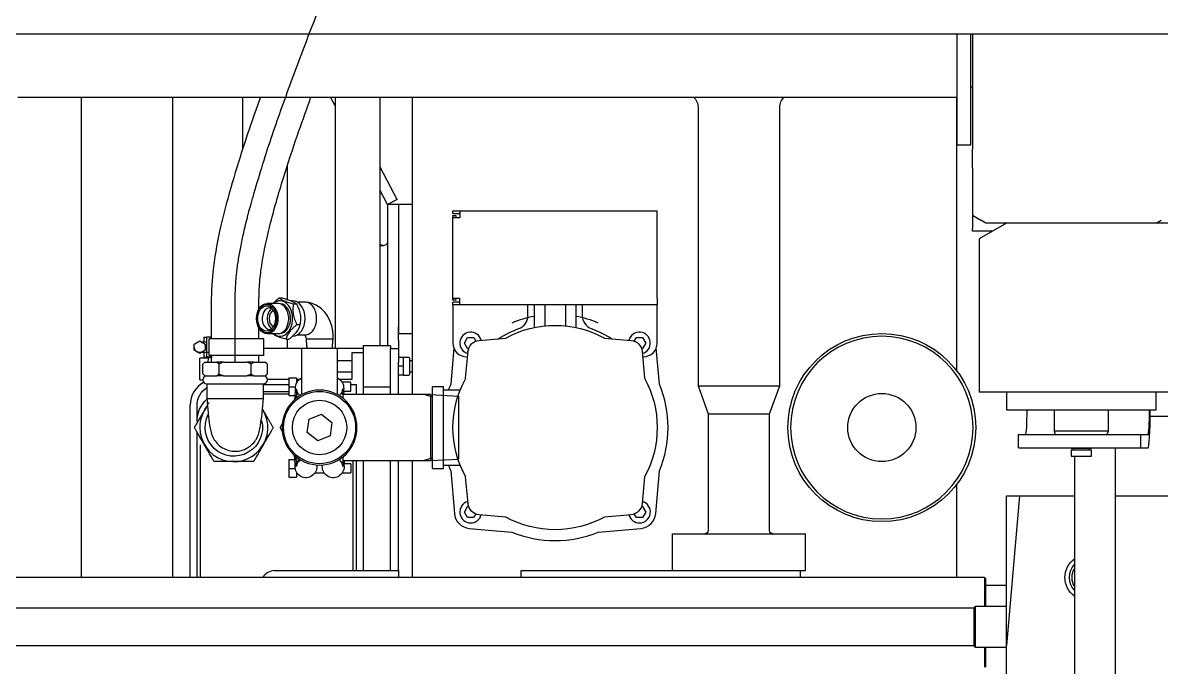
# Model space of a CAD drawing. Header units: millimetres. Extents: x 0 to 1189, y 0 to 841.
# Drawn here: x 131.2 to 187, y 216.4 to 248 of the extents above; entities that cross this region are included whole.
import ezdxf

# ---------------------------------------------------------------- set-up
doc = ezdxf.new("R2010")
doc.units = ezdxf.units.MM
doc.layers.add('2', color=7, linetype='CONTINUOUS', true_color=0xffffff)
doc.layers.add('5', color=7, linetype='CONTINUOUS', true_color=0xffffff)

msp = doc.modelspace()

# ---------------------------------------------------------------- linework, layer by layer
at = {"layer": '2', "color": 252, "linetype": 'Continuous'}
for p, q in [((177.001, 242.005), (177.001, 247.439)), ((177.668, 242.005), (177.668, 247.439)), ((177.744, 247.439), (177.744, 241.788)), ((177.67, 244.842), (177.745, 244.842)), ((131.001, 244.339), (177.001, 244.339)), ((134.11, 244.338), (134.11, 220.838)), ((138.576, 244.338), (138.576, 220.838)), ((142.01, 244.338), (142.01, 241.793)), ((146.543, 243.911), (146.316, 244.339)), ((146.543, 244.339), (146.543, 232.038)), ((148.743, 232.172), (148.743, 244.339)), ((150.31, 244.339), (150.31, 229.781)), ((176.977, 230.95), (176.977, 244.338)), ((177.001, 242.005), (177.668, 242.005)), ((177.744, 240.864), (177.744, 241.788)), ((144.21, 234.431), (144.21, 240.997)), ((149.581, 239.333), (148.743, 240.909)), ((177.744, 240.864), (177.744, 238.557)), ((149.11, 239.083), (148.743, 239.772)), ((149.581, 239.333), (149.11, 239.083)), ((149.11, 239.082), (149.11, 232.172)), ((149.643, 239.082), (149.11, 239.082)), ((149.643, 239.105), (150.31, 239.105)), ((149.643, 239.082), (149.643, 239.105)), ((149.643, 239.082), (149.643, 232.772)), ((149.643, 238.772), (149.643, 233.105)), ((152.31, 238.639), (152.31, 238.772)), ((152.31, 238.772), (152.343, 238.772)), ((152.343, 238.639), (152.31, 238.639)), ((152.343, 238.772), (152.61, 238.772)), ((152.343, 238.639), (152.61, 238.639)), ((152.61, 238.772), (162.31, 238.772)), ((152.643, 238.77), (152.643, 238.439)), ((162.31, 238.439), (162.31, 238.772)), ((152.31, 238.539), (152.443, 238.539)), ((152.31, 238.505), (152.31, 238.539)), ((152.31, 238.505), (152.31, 238.472)), ((152.31, 238.45), (152.31, 238.472)), ((152.31, 234.494), (152.31, 238.45)), ((152.643, 238.439), (152.311, 238.439)), ((152.443, 238.539), (152.443, 238.505)), ((152.443, 238.505), (152.443, 238.472)), ((152.443, 238.472), (152.443, 238.45)), ((162.31, 234.505), (162.31, 238.439)), ((177.744, 238.557), (177.744, 237.915)), ((177.744, 238.557), (178.164, 238.315)), ((179.411, 238.172), (178.078, 237.402)), ((178.411, 238.172), (178.164, 238.315)), ((186.744, 238.172), (178.411, 238.172)), ((186.744, 238.172), (186.992, 238.315)), ((187.411, 238.172), (186.744, 238.172)), ((186.747, 238.172), (186.747, 238.173)), ((177.744, 237.772), (177.744, 237.915)), ((178.718, 237.772), (177.744, 237.772)), ((178.078, 237.402), (178.078, 229.905)), ((152.31, 234.472), (152.31, 234.494)), ((152.31, 234.472), (152.31, 234.439)), ((152.31, 234.405), (152.31, 234.439)), ((152.443, 234.405), (152.31, 234.405)), ((152.31, 234.172), (152.31, 234.305)), ((152.31, 234.305), (152.343, 234.305)), ((152.31, 234.172), (152.31, 233.972)), ((152.343, 234.172), (152.31, 234.172)), ((152.311, 234.505), (152.643, 234.505)), ((152.61, 234.305), (152.343, 234.305)), ((152.61, 234.172), (152.343, 234.172)), ((152.443, 234.494), (152.443, 234.472)), ((152.443, 234.472), (152.443, 234.439)), ((152.443, 234.439), (152.443, 234.405)), ((162.31, 234.172), (152.61, 234.172)), ((152.643, 234.174), (152.643, 234.505)), ((155.977, 233.972), (155.977, 234.172)), ((158.643, 234.172), (158.643, 233.972)), ((162.31, 234.505), (162.31, 234.172)), ((162.31, 233.972), (162.31, 234.172)), ((152.31, 233.972), (152.31, 232.305)), ((155.977, 233.64), (155.977, 233.972)), ((158.643, 233.972), (158.643, 233.64)), ((162.31, 232.305), (162.31, 233.972)), ((149.643, 232.772), (149.643, 233.105)), ((144.21, 232.037), (144.21, 232.493)), ((149.643, 232.772), (150.31, 232.772)), ((149.643, 232.439), (149.643, 232.772)), ((153.591, 232.436), (154.896, 232.55)), ((159.724, 232.55), (161.029, 232.436)), ((144.897, 232.039), (143.043, 232.039)), ((147.91, 232.039), (146.657, 232.039)), ((149.243, 232.172), (147.91, 232.172)), ((147.91, 232.172), (147.91, 231.839)), ((149.243, 232.172), (149.243, 232.039)), ((149.243, 232.039), (149.643, 232.039)), ((149.243, 231.372), (149.243, 232.039)), ((149.643, 232.439), (149.643, 232.038)), ((149.643, 232.039), (149.643, 231.372)), ((152.353, 232.07), (152.197, 230.288)), ((162.423, 230.288), (162.267, 232.07)), ((147.377, 231.439), (146.657, 231.439)), ((147.377, 230.539), (147.377, 231.839)), ((147.377, 231.839), (147.91, 231.839)), ((147.91, 231.839), (147.91, 231.172)), ((149.243, 229.782), (149.243, 231.372)), ((149.643, 229.782), (149.643, 231.372)), ((150.31, 231.439), (150.177, 231.439)), ((152.931, 230.586), (153.046, 231.891)), ((152.977, 231.639), (153.024, 231.639)), ((161.574, 231.891), (161.689, 230.586)), ((161.596, 231.639), (161.643, 231.639)), ((146.657, 230.905), (147.377, 230.905)), ((147.91, 231.172), (147.91, 229.782)), ((150.177, 230.905), (150.31, 230.905)), ((143.027, 230.272), (144.277, 230.272)), ((143.224, 230.539), (144.277, 230.539)), ((144.643, 230.539), (144.817, 230.539)), ((146.736, 230.539), (147.377, 230.539)), ((147.31, 230.272), (147.577, 230.272)), ((147.577, 230.272), (147.577, 229.782)), ((143.027, 229.939), (144.277, 229.939)), ((143.027, 229.822), (144.277, 229.822)), ((144.643, 229.822), (144.697, 229.822)), ((144.646, 229.939), (144.67, 229.939)), ((147.91, 230.172), (149.243, 230.172)), ((151.843, 230.172), (151.31, 230.172)), ((151.31, 226.172), (151.31, 230.172)), ((151.843, 226.172), (151.843, 230.172)), ((152.658, 230.005), (151.843, 230.005)), ((187.411, 229.905), (178.078, 229.905)), ((179.411, 229.905), (179.411, 229.039)), ((186.744, 229.039), (186.744, 229.905)), ((139.443, 220.839), (139.443, 229.272)), ((139.777, 228.472), (139.777, 229.272)), ((179.411, 229.039), (180.485, 229.039)), ((180.485, 229.039), (186.744, 229.039)), ((181.745, 229.039), (181.745, 228.005)), ((184.411, 228.005), (184.411, 229.039)), ((187.411, 228.705), (186.449, 228.705)), ((139.777, 220.838), (139.777, 227.956)), ((179.996, 227.839), (185.988, 227.839)), ((179.996, 227.172), (179.996, 227.839)), ((181.745, 228.005), (181.806, 227.839)), ((181.745, 228.005), (184.411, 228.005)), ((184.35, 227.839), (184.411, 228.005)), ((185.988, 227.839), (186.348, 227.839)), ((185.988, 227.172), (185.988, 227.839)), ((139.943, 220.839), (139.943, 227.328)), ((179.996, 227.172), (185.988, 227.172)), ((182.583, 227.172), (182.583, 227.169)), ((182.583, 227.169), (183.573, 227.169)), ((182.583, 227.078), (182.583, 226.772)), ((182.583, 227.078), (183.573, 227.078)), ((182.68, 227.169), (182.68, 227.078)), ((183.476, 227.078), (183.476, 227.169)), ((183.573, 227.169), (183.573, 227.172)), ((183.573, 226.772), (183.573, 227.078)), ((184.747, 202.506), (184.747, 227.172)), ((185.988, 227.172), (186.348, 227.172)), ((147.41, 226.562), (147.41, 221.172)), ((147.577, 226.562), (147.577, 221.172)), ((147.91, 226.562), (147.91, 221.172)), ((149.243, 221.172), (149.243, 226.562)), ((149.643, 221.172), (149.643, 226.562)), ((150.31, 226.561), (150.31, 220.838)), ((182.583, 226.772), (183.573, 226.772)), ((182.747, 226.772), (182.747, 202.905)), ((151.31, 226.172), (151.843, 226.172)), ((151.843, 226.339), (152.658, 226.339)), ((152.197, 226.056), (152.38, 223.969)), ((162.24, 223.969), (162.423, 226.056)), ((153.046, 224.453), (152.931, 225.758)), ((161.689, 225.758), (161.574, 224.453)), ((176.977, 220.838), (176.977, 225.394)), ((180.053, 224.839), (179.411, 217.505)), ((179.411, 217.505), (179.411, 224.839)), ((179.411, 224.839), (180.053, 224.839)), ((180.053, 224.839), (182.747, 224.839)), ((184.747, 224.839), (187.411, 224.839)), ((154.896, 223.793), (153.591, 223.908)), ((161.029, 223.908), (159.724, 223.793)), ((153.107, 223.242), (155.194, 223.059)), ((159.426, 223.059), (161.513, 223.242)), ((178.344, 220.839), (117.161, 220.839)), ((143.577, 221.172), (148.577, 221.172)), ((148.577, 221.172), (149.643, 221.172)), ((149.643, 221.172), (149.643, 220.839)), ((155.643, 220.839), (155.643, 221.172)), ((155.643, 221.172), (169.31, 221.172)), ((169.31, 221.172), (169.31, 220.839)), ((178.411, 220.772), (178.344, 220.839)), ((178.344, 220.839), (178.344, 219.422)), ((178.411, 219.422), (178.411, 220.772)), ((178.344, 217.422), (178.344, 216.449)), ((178.411, 216.449), (178.411, 217.422)), ((179.411, 212.172), (179.411, 217.505))]:
    msp.add_line(p, q, dxfattribs=at)
at = {"layer": '2', "color": 203, "linetype": 'Continuous'}
for p, q in [((164.31, 243.839), (164.31, 230.212)), ((168.31, 230.212), (168.31, 243.839)), ((164.31, 230.212), (164.81, 228.839)), ((164.31, 230.212), (168.31, 230.212)), ((167.81, 228.839), (168.31, 230.212)), ((164.81, 228.839), (164.81, 223.139)), ((164.81, 228.839), (166.31, 228.839)), ((166.31, 228.839), (167.81, 228.839)), ((167.81, 223.139), (167.81, 228.839)), ((163.043, 222.972), (163.043, 221.172)), ((163.043, 222.972), (166.31, 222.972)), ((166.31, 222.972), (169.577, 222.972)), ((169.577, 221.172), (169.577, 222.972)), ((169.31, 221.172), (169.577, 221.172))]:
    msp.add_line(p, q, dxfattribs=at)
at = {"layer": '2', "color": 60, "linetype": 'Continuous'}
for p, q in [((143.745, 234.244), (143.215, 234.244)), ((143.798, 234.517), (143.94, 234.517)), ((144.457, 234.372), (144.375, 234.372)), ((144.457, 234.372), (144.457, 234.372)), ((144.501, 234.217), (144.644, 234.217)), ((145.082, 234.304), (144.695, 234.304)), ((144.67, 233.206), (144.812, 233.206)), ((140.11, 232.589), (140.11, 232.372)), ((140.11, 232.589), (140.251, 232.589)), ((140.251, 232.372), (140.251, 232.589)), ((140.432, 232.589), (140.251, 232.589)), ((140.372, 231.705), (140.372, 232.505)), ((143.043, 232.505), (140.372, 232.505)), ((140.432, 232.505), (140.432, 232.589)), ((140.432, 232.589), (140.471, 232.589)), ((143.043, 231.705), (143.043, 232.505)), ((143.215, 232.767), (143.745, 232.767)), ((143.745, 232.767), (143.745, 232.767)), ((144.134, 232.494), (144.277, 232.494)), ((144.695, 232.707), (145.082, 232.707)), ((152.869, 232.305), (153.023, 232.572)), ((153.023, 232.572), (153.331, 232.572)), ((153.331, 232.572), (153.43, 232.399)), ((161.19, 232.399), (161.289, 232.572)), ((161.289, 232.572), (161.597, 232.572)), ((161.597, 232.572), (161.751, 232.305)), ((139.643, 232.259), (139.91, 232.413)), ((139.643, 231.951), (139.643, 232.259)), ((139.777, 231.874), (139.643, 231.951)), ((139.91, 231.797), (139.643, 231.951)), ((139.91, 232.413), (140.177, 232.259)), ((140.177, 231.951), (139.91, 231.797)), ((139.981, 232.372), (140.251, 232.372)), ((140.177, 232.259), (140.177, 231.951)), ((140.251, 231.839), (140.251, 232.372)), ((144.897, 232.039), (144.897, 229.78)), ((146.657, 232.039), (144.897, 232.039)), ((146.657, 229.78), (146.657, 232.039)), ((153.023, 232.039), (152.869, 232.305)), ((153.078, 232.039), (153.023, 232.039)), ((161.597, 232.039), (161.542, 232.039)), ((161.751, 232.305), (161.597, 232.039)), ((139.91, 231.797), (139.777, 231.874)), ((139.981, 231.839), (139.91, 231.797)), ((140.351, 231.839), (139.91, 231.839)), ((140.341, 231.572), (139.91, 231.572)), ((140.341, 231.572), (139.91, 231.572)), ((139.91, 230.505), (139.91, 231.572)), ((139.91, 230.505), (139.91, 231.572)), ((140.251, 231.839), (139.981, 231.839)), ((140.16, 231.372), (140.065, 231.277)), ((140.11, 231.839), (140.11, 231.622)), ((140.11, 231.622), (140.251, 231.622)), ((140.172, 231.372), (140.748, 231.372)), ((140.251, 231.622), (140.251, 231.839)), ((140.432, 231.622), (140.251, 231.622)), ((140.351, 231.622), (140.519, 231.622)), ((143.043, 231.705), (140.372, 231.705)), ((140.432, 231.622), (140.432, 231.705)), ((140.819, 231.705), (140.432, 231.705)), ((140.432, 231.622), (140.471, 231.622)), ((142.061, 231.705), (140.519, 231.705)), ((141.067, 231.372), (140.748, 231.372)), ((141.067, 231.372), (142.22, 231.372)), ((142.539, 231.372), (142.22, 231.372)), ((142.539, 231.372), (143.115, 231.372)), ((143.221, 231.277), (143.127, 231.372)), ((149.89, 231.605), (149.643, 231.605)), ((150.146, 231.605), (149.89, 231.605)), ((149.89, 231.389), (149.89, 231.605)), ((149.89, 231.172), (149.89, 231.389)), ((150.177, 231.574), (150.177, 230.769)), ((140.065, 230.8), (140.065, 231.277)), ((140.065, 230.8), (140.16, 230.705)), ((140.854, 230.8), (140.854, 231.277)), ((142.432, 230.8), (142.432, 231.277)), ((143.127, 230.705), (143.221, 230.8)), ((143.221, 230.8), (143.221, 231.277)), ((149.89, 231.172), (149.643, 231.172)), ((149.89, 230.955), (149.89, 231.172)), ((149.89, 230.739), (149.89, 230.955)), ((139.91, 230.505), (140.06, 230.505)), ((139.91, 230.505), (140.06, 230.505)), ((140.172, 230.705), (140.748, 230.705)), ((140.26, 230.305), (140.26, 229.544)), ((140.26, 230.305), (143.027, 230.305)), ((140.353, 230.705), (140.567, 230.705)), ((141.067, 230.705), (140.748, 230.705)), ((141.067, 230.705), (142.22, 230.705)), ((141.106, 230.705), (142.22, 230.705)), ((142.539, 230.705), (142.22, 230.705)), ((142.539, 230.705), (143.115, 230.705)), ((142.72, 230.705), (142.934, 230.705)), ((143.027, 229.544), (143.027, 230.305)), ((143.127, 230.705), (143.115, 230.705)), ((144.277, 230.605), (144.277, 230.172)), ((144.277, 230.605), (144.643, 230.605)), ((144.643, 230.605), (144.643, 230.351)), ((144.67, 230.393), (144.643, 230.393)), ((147.31, 230.393), (146.884, 230.393)), ((147.31, 229.95), (147.31, 230.393)), ((149.89, 230.739), (149.643, 230.739)), ((149.89, 230.739), (150.146, 230.739)), ((144.277, 230.172), (144.583, 230.172)), ((144.277, 230.172), (144.277, 229.739)), ((144.277, 229.739), (144.568, 229.739)), ((144.635, 229.739), (144.643, 229.739)), ((144.643, 229.847), (144.643, 229.739)), ((144.646, 229.95), (144.666, 229.95)), ((146.888, 229.95), (146.907, 229.95)), ((146.974, 229.95), (147.31, 229.95)), ((143.027, 229.572), (140.26, 229.572)), ((144.626, 229.655), (144.626, 229.655)), ((145.17, 227.928), (145.262, 228.575)), ((145.262, 228.575), (145.869, 228.82)), ((145.869, 228.82), (146.384, 228.416)), ((146.384, 228.416), (146.292, 227.768)), ((145.685, 227.524), (145.17, 227.928)), ((146.292, 227.768), (145.685, 227.524)), ((144.277, 226.605), (144.568, 226.605)), ((144.277, 226.605), (144.277, 226.172)), ((144.626, 226.689), (144.626, 226.689)), ((144.635, 226.605), (144.643, 226.605)), ((144.643, 226.605), (144.643, 226.497)), ((144.666, 226.393), (144.646, 226.393)), ((146.907, 226.393), (146.888, 226.393)), ((147.31, 226.393), (146.974, 226.393)), ((147.31, 226.393), (147.31, 225.95)), ((144.277, 226.172), (144.583, 226.172)), ((144.277, 226.172), (144.277, 225.739)), ((144.643, 225.993), (144.643, 225.739)), ((144.643, 225.95), (144.67, 225.95)), ((145.551, 225.95), (146.003, 225.95)), ((146.884, 225.95), (147.31, 225.95)), ((144.277, 225.739), (144.643, 225.739)), ((152.869, 224.039), (153.023, 224.305)), ((153.023, 224.305), (153.078, 224.305)), ((161.542, 224.305), (161.597, 224.305)), ((161.597, 224.305), (161.751, 224.039)), ((153.023, 223.772), (152.869, 224.039)), ((153.331, 223.772), (153.023, 223.772)), ((153.43, 223.944), (153.331, 223.772)), ((161.289, 223.772), (161.19, 223.944)), ((161.597, 223.772), (161.289, 223.772)), ((161.751, 224.039), (161.597, 223.772))]:
    msp.add_line(p, q, dxfattribs=at)
at = {"layer": '2', "color": 163, "linetype": 'Continuous'}
for p, q in [((156.293, 234.172), (156.293, 233.067)), ((156.802, 234.172), (156.802, 233.146)), ((157.818, 234.172), (157.818, 233.146)), ((158.327, 234.172), (158.327, 233.067)), ((141.643, 231.372), (141.643, 234.039)), ((151.217, 229.782), (146.91, 229.782)), ((146.91, 229.782), (146.91, 229.613)), ((151.217, 229.688), (150.891, 229.782)), ((151.217, 229.782), (152.577, 229.711)), ((151.217, 229.782), (151.217, 226.562)), ((151.217, 229.782), (151.217, 226.562)), ((151.31, 229.683), (151.217, 229.688)), ((152.577, 229.711), (152.577, 226.633)), ((146.91, 226.731), (146.91, 226.64)), ((146.91, 226.64), (146.91, 226.562)), ((146.91, 226.562), (151.217, 226.562)), ((151.217, 226.656), (150.891, 226.562)), ((151.31, 226.661), (151.217, 226.656)), ((151.217, 226.562), (152.577, 226.633))]:
    msp.add_line(p, q, dxfattribs=at)
at = {"layer": '2', "color": 7, "linetype": 'Continuous'}
for p, q in [((179.411, 220.445), (178.411, 220.445)), ((177.811, 219.34), (117.095, 219.34)), ((177.878, 219.422), (177.811, 219.355)), ((177.811, 219.355), (177.811, 217.489)), ((179.411, 219.422), (177.878, 219.422)), ((177.878, 219.422), (177.878, 217.422)), ((117.095, 217.504), (177.811, 217.504)), ((177.811, 217.489), (177.878, 217.422)), ((177.878, 217.422), (179.411, 217.422))]:
    msp.add_line(p, q, dxfattribs=at)
at = {"layer": '2', "color": 252, "linetype": 'Continuous'}
for radius in [4.6, 1.667]:
    msp.add_circle((173.31, 228.172), radius, dxfattribs=at)
at = {"layer": '2', "color": 252, "linetype": 'Continuous', "extrusion": (0, 0, -1)}
msp.add_circle((-173.31, 228.172), 4.467, dxfattribs=at)
at = {"layer": '2', "color": 163, "linetype": 'Continuous', "extrusion": (0, 0, -1)}
msp.add_circle((-145.777, 228.172), 1.833, dxfattribs=at)
at = {"layer": '2', "color": 163, "linetype": 'Continuous'}
msp.add_circle((145.777, 228.172), 1.767, dxfattribs=at)
at = {"layer": '2', "color": 60, "linetype": 'Continuous'}
msp.add_circle((145.777, 228.172), 1.333, dxfattribs=at)
at = {"layer": '2', "color": 203, "linetype": 'Continuous', "extrusion": (0, 0, -1)}
for centre, radius, start, end in [((-163.643, 243.839), 0.667, 131.4099, 180), ((-168.977, 243.839), 0.667, 0, 48.5901), ((-164.643, 223.139), 0.167, 180, 270), ((-167.977, 223.139), 0.167, 270, 0)]:
    msp.add_arc(centre, radius, start, end, dxfattribs=at)
at = {"layer": '2', "color": 252, "linetype": 'Continuous'}
for centre, radius, start, end in [((157.31, 228.172), 5.533, 100.5868, 112.4788), ((155.31, 233.64), 0.667, 289.9323, 0), ((157.31, 228.172), 5.533, 67.5212, 79.4132), ((159.31, 233.64), 0.667, 180, 250.0677), ((152.977, 232.305), 0.667, 180, 270), ((161.643, 232.305), 0.667, 270, 0), ((140.977, 231.372), 0.667, 157.9753, 180), ((140.71, 229.272), 1.267, 118.7001, 180), ((157.31, 228.172), 5.533, 157.5212, 160.6508), ((157.31, 228.172), 5.533, 337.5212, 22.4788), ((141.577, 228.172), 1.667, 140.6531, 180), ((141.577, 228.172), 1.667, 180, 31.6406), ((157.31, 228.172), 5.533, 199.3492, 202.4788), ((153.177, 224.039), 0.8, 185, 265), ((161.443, 224.039), 0.8, 275, 355), ((157.31, 228.172), 5.533, 247.5212, 292.4788), ((183.411, 220.839), 0.925, 135.8831, 224.1168), ((143.577, 220.505), 0.667, 90, 149.9991), ((183.411, 220.839), 0.8, 146.0756, 213.9243)]:
    msp.add_arc(centre, radius, start, end, dxfattribs=at)
at = {"layer": '2', "color": 252, "linetype": 'Continuous', "extrusion": (0, 0, -1)}
for centre, radius, start, end in [((-157.31, 228.172), 5, 61.1287, 118.8713), ((-157.31, 228.124), 5.2, 57.6724, 70.0677), ((-157.31, 228.124), 5.2, 109.9323, 122.3276), ((-153.643, 231.839), 0.6, 5, 85), ((-160.977, 231.839), 0.6, 95, 175), ((-157.31, 228.172), 5, 331.1287, 28.8713), ((-157.31, 228.172), 5, 151.1287, 208.8713), ((-140.777, 229.272), 1, 0, 58.891), ((-141.243, 228.472), 1.467, 0, 47.8969), ((-141.577, 228.172), 1.403, 165.9769, 26.8425), ((-153.643, 224.505), 0.6, 275, 355), ((-160.977, 224.505), 0.6, 185, 265), ((-157.31, 228.172), 5, 241.1287, 298.8713), ((-183.411, 220.839), 1.133, 305.8453, 54.149)]:
    msp.add_arc(centre, radius, start, end, dxfattribs=at)
at = {"layer": '2', "color": 60, "linetype": 'Continuous'}
for centre, radius, start, end in [((153.177, 232.305), 0.533, 15.2044, 254.7957), ((161.443, 232.305), 0.533, 285.1987, 164.8012), ((150.146, 231.574), 0.0308, 0, 90), ((140.26, 230.505), 0.2, 90, 270), ((143.027, 230.505), 0.2, 270, 90), ((145.11, 230.093), 0.533, 113.5745, 182.6312), ((146.443, 230.093), 0.533, 357.3688, 66.4255), ((150.146, 230.769), 0.0308, 270, 0), ((142.313, 226.38), 2.267, 357.3688, 11.262), ((142.313, 226.38), 2.333, 357.3688, 9.1996), ((145.11, 226.251), 0.467, 129.3768, 177.3688), ((146.443, 226.251), 0.467, 2.6312, 50.6232), ((149.24, 226.38), 2.333, 175.5166, 182.6312), ((149.24, 226.38), 2.267, 175.3845, 182.6312), ((153.177, 224.039), 0.533, 105.2044, 270), ((161.443, 224.039), 0.533, 270, 74.8013), ((153.177, 224.039), 0.533, 270, 344.7956), ((161.443, 224.039), 0.533, 195.1987, 270)]:
    msp.add_arc(centre, radius, start, end, dxfattribs=at)
at = {"layer": '2', "color": 60, "linetype": 'Continuous', "extrusion": (0, 0, -1)}
for centre, radius, start, end in [((-139.91, 232.105), 0.267, 270, 360), ((-142.313, 229.964), 2.267, 177.3688, 191.262), ((-142.313, 229.964), 2.333, 177.3688, 189.1996), ((-145.11, 230.093), 0.467, 309.3768, 357.3688), ((-146.443, 230.093), 0.467, 182.6312, 230.6232), ((-149.24, 229.964), 2.333, 355.5166, 2.6312), ((-149.24, 229.964), 2.267, 355.3845, 2.6312), ((-145.11, 226.251), 0.533, 169.9497, 2.6312), ((-146.443, 226.251), 0.533, 177.3688, 10.0503)]:
    msp.add_arc(centre, radius, start, end, dxfattribs=at)
at = {"layer": '2', "color": 60, "linetype": 'Continuous'}
for centre, major_axis in [((143.215, 233.505), (0, 0.739)), ((143.184, 233.505), (0, -0.694)), ((143.184, 233.505), (0, 0.616))]:
    msp.add_ellipse(centre, major_axis=major_axis, ratio=0.707107, dxfattribs=at)
for centre, major_axis, start_param, end_param in [((143.844, 233.505), (0, 0.867), 2.591236, 6.283185), ((143.844, 233.505), (0, 0.867), 0, 0.550379), ((143.745, 233.505), (0, -0.739), 1.278443, 3.141504), ((143.844, 233.505), (0, -0.722), 1.278443, 3.118043), ((144.457, 233.505), (0, 0.867), 3.141604, 6.283185), ((143.344, 233.505), (0, -0.533), 2.960962, 6.283185), ((143.585, 233.505), (0, 0.533), 1.278444, 2.757937), ((143.585, 233.505), (0, 0.533), 0.383679, 1.278444), ((143.585, 233.505), (0, -0.4), 3.36819, 6.056413), ((143.745, 233.505), (0, -0.739), 0, 1.278443), ((143.844, 233.505), (0, -0.722), 0.023377, 1.278443), ((143.344, 233.505), (0, -0.533), 0, 0.180458)]:
    msp.add_ellipse(centre, major_axis=major_axis, ratio=0.707107, start_param=start_param, end_param=end_param, dxfattribs=at)
at = {"layer": '2', "color": 252, "linetype": 'Continuous'}
for centre, major_axis, start_param, end_param in [((180.356, 229.172), (0, -1.333), 0, 1.470609), ((186.348, 229.172), (0, 1.333), 3.141593, 4.612201), ((186.348, 229.172), (0, 2), 3.141593, 4.645655)]:
    msp.add_ellipse(centre, major_axis=major_axis, ratio=0.052336, start_param=start_param, end_param=end_param, dxfattribs=at)
at = {"layer": '2', "color": 163, "linetype": 'Continuous'}
for points, degree in [([(141.643, 234.039), (141.643, 236.753), (141.643, 239.468), (147.643, 253.272), (147.643, 253.272), (147.643, 253.272)], 5), ([(142.81, 233.954), (142.81, 233.982), (142.81, 234.01), (142.81, 234.038)], 3), ([(140.477, 231.705), (140.477, 231.594), (140.477, 231.483), (140.477, 231.372)], 3), ([(142.81, 231.372), (142.81, 231.483), (142.81, 231.594), (142.81, 231.705)], 3)]:
    msp.add_open_spline(points, degree=degree, dxfattribs=at)
for points, knots in [([(142.877, 244.339), (142.79, 244.096), (142.503, 243.283), (142.003, 241.805), (141.403, 239.869), (140.869, 237.84), (140.518, 235.882), (140.469, 234.623), (140.477, 234.038)], [0, 0, 0, 0, 0.072678, 0.242684, 0.440078, 0.645489, 0.836484, 1, 1, 1, 1]), ([(142.81, 234.038), (142.805, 234.337), (142.815, 234.944), (142.901, 235.902), (143.082, 236.94), (143.34, 238.062), (143.655, 239.223), (144.1, 240.701), (144.64, 242.332), (145.105, 243.645), (145.33, 244.266), (145.357, 244.339)], [0, 0, 0, 0, 0.083547, 0.170318, 0.269591, 0.379672, 0.49489, 0.609089, 0.814787, 0.978254, 1, 1, 1, 1]), ([(140.477, 234.038), (140.477, 233.816), (140.477, 233.372), (140.477, 232.861), (140.477, 232.572), (140.477, 232.505)], [0, 0, 0, 0, 0.434487, 0.86951, 1, 1, 1, 1]), ([(142.81, 232.505), (142.81, 232.572), (142.81, 232.758), (142.81, 232.944), (142.81, 233.063)], [0, 0, 0, 0, 0.358569, 1, 1, 1, 1])]:
    msp.add_open_spline(points, degree=3, knots=knots, dxfattribs=at)
at = {"layer": '2', "color": 252, "linetype": 'Continuous'}
for points, knots in [([(152.61, 238.772), (152.619, 238.772), (152.627, 238.772), (152.64, 238.772), (152.643, 238.771), (152.643, 238.77)], [0, 0, 0, 0, 0.5, 0.5, 1, 1, 1, 1]), ([(152.643, 238.636), (152.643, 238.637), (152.64, 238.638), (152.628, 238.639), (152.619, 238.639), (152.61, 238.639)], [0, 0, 0, 0, 0.5, 0.5, 1, 1, 1, 1]), ([(149.11, 237.29), (149.11, 237.253), (149.105, 237.221), (149.088, 237.18), (149.081, 237.167), (149.067, 237.149), (149.062, 237.143), (149.052, 237.132), (149.046, 237.127), (149.016, 237.103), (148.985, 237.088), (148.929, 237.074), (148.909, 237.07), (148.865, 237.065), (148.842, 237.064), (148.795, 237.064), (148.771, 237.065), (148.745, 237.067)], [0, 0, 0, 0, 0.223389, 0.223389, 0.335083, 0.335083, 0.390931, 0.390931, 0.446778, 0.446778, 0.670167, 0.670167, 0.781861, 0.781861, 0.893556, 0.893556, 1, 1, 1, 1]), ([(152.61, 234.305), (152.619, 234.305), (152.627, 234.305), (152.64, 234.306), (152.643, 234.307), (152.643, 234.308)], [0, 0, 0, 0, 0.5, 0.5, 1, 1, 1, 1]), ([(152.643, 234.174), (152.643, 234.173), (152.64, 234.172), (152.627, 234.172), (152.619, 234.172), (152.61, 234.172)], [0, 0, 0, 0, 0.5, 0.5, 1, 1, 1, 1])]:
    msp.add_open_spline(points, degree=3, knots=knots, dxfattribs=at)
for points in [[(152.311, 238.439), (152.31, 238.439), (152.31, 238.443), (152.31, 238.45)], [(152.443, 238.45), (152.443, 238.443), (152.444, 238.439), (152.445, 238.439)], [(148.84, 237.093), (148.81, 237.097), (148.78, 237.102), (148.749, 237.108)], [(152.31, 234.494), (152.31, 234.501), (152.31, 234.505), (152.311, 234.505)], [(152.445, 234.505), (152.444, 234.505), (152.443, 234.501), (152.443, 234.494)]]:
    msp.add_open_spline(points, degree=3, dxfattribs=at)
at = {"layer": '2', "color": 60, "linetype": 'Continuous'}
for points, knots in [([(143.501, 234.245), (143.53, 234.278), (143.562, 234.311), (143.659, 234.403), (143.727, 234.461), (143.798, 234.517)], [0, 0, 0, 0, 0.349144, 0.349144, 1, 1, 1, 1]), ([(143.798, 234.517), (143.811, 234.505), (143.825, 234.493), (143.858, 234.469), (143.877, 234.457), (143.939, 234.419), (143.989, 234.393), (144.066, 234.361), (144.082, 234.354), (144.115, 234.341), (144.132, 234.334), (144.185, 234.315), (144.221, 234.302), (144.298, 234.277), (144.337, 234.265), (144.419, 234.241), (144.46, 234.229), (144.501, 234.217)], [0, 0, 0, 0, 0.125, 0.125, 0.25, 0.25, 0.5, 0.5, 0.5625, 0.5625, 0.625, 0.625, 0.75, 0.75, 0.875, 0.875, 1, 1, 1, 1]), ([(143.94, 234.517), (143.981, 234.505), (144.022, 234.493), (144.103, 234.469), (144.143, 234.457), (144.258, 234.419), (144.328, 234.393), (144.406, 234.361), (144.421, 234.354), (144.449, 234.341), (144.462, 234.334), (144.5, 234.315), (144.523, 234.302), (144.565, 234.277), (144.583, 234.265), (144.616, 234.241), (144.631, 234.229), (144.644, 234.217)], [0, 0, 0, 0, 0.125, 0.125, 0.25, 0.25, 0.5, 0.5, 0.5625, 0.5625, 0.625, 0.625, 0.75, 0.75, 0.875, 0.875, 1, 1, 1, 1]), ([(144.501, 234.217), (144.486, 234.138), (144.475, 234.057), (144.469, 233.932), (144.47, 233.889), (144.474, 233.802), (144.479, 233.758), (144.501, 233.625), (144.525, 233.538), (144.589, 233.367), (144.627, 233.285), (144.67, 233.206)], [0, 0, 0, 0, 0.25, 0.25, 0.375, 0.375, 0.5, 0.5, 0.75, 0.75, 1, 1, 1, 1]), ([(144.644, 234.217), (144.686, 234.138), (144.723, 234.057), (144.77, 233.932), (144.785, 233.889), (144.809, 233.802), (144.819, 233.758), (144.841, 233.625), (144.846, 233.538), (144.839, 233.367), (144.828, 233.285), (144.812, 233.206)], [0, 0, 0, 0, 0.25, 0.25, 0.375, 0.375, 0.5, 0.5, 0.75, 0.75, 1, 1, 1, 1]), ([(145.634, 233.505), (145.634, 233.61), (145.62, 233.714), (145.563, 233.907), (145.521, 233.996), (145.417, 234.144), (145.354, 234.203), (145.217, 234.283), (145.143, 234.304), (145.07, 234.304), (145.07, 234.304), (145.07, 234.304)], [0, 0, 0, 0, 0.249984, 0.249984, 0.499969, 0.499969, 0.749953, 0.749953, 0.999938, 0.999938, 1, 1, 1, 1]), ([(146.439, 232.505), (146.445, 232.611), (146.44, 232.826), (146.38, 233.154), (146.262, 233.471), (146.09, 233.755), (145.874, 233.988), (145.554, 234.21), (145.285, 234.287), (145.096, 234.303)], [0, 0, 0, 0, 0.120094, 0.246873, 0.37803, 0.510777, 0.641986, 0.768947, 1, 1, 1, 1]), ([(144.67, 233.206), (144.599, 233.15), (144.532, 233.093), (144.439, 233.005), (144.41, 232.975), (144.354, 232.914), (144.328, 232.882), (144.258, 232.789), (144.221, 232.728), (144.166, 232.607), (144.148, 232.55), (144.134, 232.494)], [0, 0, 0, 0, 0.25, 0.25, 0.375, 0.375, 0.5, 0.5, 0.75, 0.75, 1, 1, 1, 1]), ([(144.812, 233.206), (144.799, 233.15), (144.781, 233.093), (144.74, 233.005), (144.725, 232.975), (144.688, 232.914), (144.667, 232.882), (144.597, 232.789), (144.542, 232.728), (144.416, 232.607), (144.348, 232.55), (144.277, 232.494)], [0, 0, 0, 0, 0.25, 0.25, 0.375, 0.375, 0.5, 0.5, 0.75, 0.75, 1, 1, 1, 1]), ([(145.07, 232.707), (145.07, 232.707), (145.07, 232.707), (145.143, 232.707), (145.217, 232.728), (145.354, 232.808), (145.417, 232.867), (145.521, 233.015), (145.563, 233.103), (145.62, 233.296), (145.634, 233.401), (145.634, 233.505)], [0, 0, 0, 0, 0.000062, 0.000062, 0.250047, 0.250047, 0.500031, 0.500031, 0.750016, 0.750016, 1, 1, 1, 1]), ([(144.134, 232.494), (144.093, 232.505), (144.052, 232.517), (143.97, 232.541), (143.931, 232.554), (143.855, 232.579), (143.818, 232.592), (143.766, 232.611), (143.749, 232.617), (143.716, 232.63), (143.699, 232.637), (143.622, 232.67), (143.572, 232.695), (143.51, 232.733), (143.491, 232.746), (143.458, 232.77), (143.444, 232.782), (143.431, 232.793)], [0, 0, 0, 0, 0.125, 0.125, 0.25, 0.25, 0.375, 0.375, 0.4375, 0.4375, 0.5, 0.5, 0.75, 0.75, 0.875, 0.875, 1, 1, 1, 1]), ([(145.046, 232.708), (145.047, 232.707), (145.058, 232.687), (145.087, 232.63), (145.105, 232.554), (145.115, 232.505)], [0, 0, 0, 0, 0.025834, 0.469072, 1, 1, 1, 1]), ([(145.115, 232.505), (145.115, 232.505), (145.124, 232.505), (145.165, 232.505), (145.218, 232.505), (145.268, 232.505), (145.308, 232.505), (145.352, 232.505), (145.417, 232.505), (145.511, 232.505), (145.64, 232.505), (145.777, 232.505), (145.914, 232.505), (146.042, 232.505), (146.118, 232.505), (146.186, 232.505), (146.217, 232.505), (146.245, 232.505)], [0, 0, 0, 0, 0.083147, 0.166497, 0.249848, 0.291523, 0.333198, 0.374873, 0.416548, 0.499898, 0.583249, 0.666599, 0.749949, 0.833299, 0.91665, 0.91665, 1, 1, 1, 1]), ([(146.245, 232.505), (146.273, 232.505), (146.299, 232.505), (146.346, 232.505), (146.388, 232.505), (146.429, 232.505), (146.439, 232.505), (146.439, 232.505)], [0, 0, 0, 0, 0.250119, 0.250119, 0.500237, 0.750356, 1, 1, 1, 1]), ([(142.432, 231.277), (142.398, 231.294), (142.363, 231.311), (142.292, 231.343), (142.256, 231.358), (142.22, 231.372)], [0, 0, 0, 0, 0.5, 0.5, 1, 1, 1, 1]), ([(140.854, 230.8), (140.889, 230.783), (140.924, 230.766), (140.995, 230.734), (141.031, 230.719), (141.067, 230.705)], [0, 0, 0, 0, 0.5, 0.5, 1, 1, 1, 1]), ([(140.26, 229.572), (140.271, 229.445), (140.293, 229.2), (140.334, 228.75), (140.393, 228.255), (140.469, 227.829), (140.702, 227.441), (140.943, 227.215), (141.245, 227.065), (141.567, 227.002), (141.885, 227.023), (142.187, 227.127), (142.448, 227.308), (142.627, 227.513), (142.805, 227.841), (142.884, 228.225), (142.952, 228.753), (142.995, 229.21), (143.016, 229.45), (143.027, 229.572)], [0, 0, 0, 0, 0.054338, 0.107071, 0.197948, 0.303522, 0.346696, 0.394438, 0.444355, 0.490668, 0.534982, 0.580982, 0.626866, 0.671657, 0.696127, 0.800134, 0.895258, 0.947494, 1, 1, 1, 1])]:
    msp.add_open_spline(points, degree=3, knots=knots, dxfattribs=at)
for points, degree in [([(145.115, 232.505), (145.135, 232.265), (145.156, 232.025)], 2), ([(146.398, 232.025), (146.418, 232.265), (146.439, 232.505)], 2), ([(140.172, 231.372), (140.135, 231.344), (140.1, 231.312), (140.065, 231.277)], 3), ([(140.854, 231.277), (140.82, 231.312), (140.784, 231.344), (140.748, 231.372)], 3), ([(141.067, 231.372), (140.994, 231.344), (140.924, 231.312), (140.854, 231.277)], 3), ([(142.539, 231.372), (142.502, 231.344), (142.467, 231.312), (142.432, 231.277)], 3), ([(143.221, 231.277), (143.187, 231.312), (143.151, 231.344), (143.115, 231.372)], 3), ([(140.065, 230.8), (140.1, 230.765), (140.135, 230.733), (140.172, 230.705)], 3), ([(140.748, 230.705), (140.784, 230.734), (140.82, 230.766), (140.854, 230.8)], 3), ([(142.22, 230.705), (142.292, 230.733), (142.363, 230.765), (142.432, 230.8)], 3), ([(142.432, 230.8), (142.467, 230.765), (142.503, 230.733), (142.539, 230.705)], 3), ([(143.115, 230.705), (143.152, 230.734), (143.187, 230.766), (143.221, 230.8)], 3)]:
    msp.add_open_spline(points, degree=degree, dxfattribs=at)
at = {"layer": '2', "color": 252, "linetype": 'Continuous'}
for points, weights in [([(139.652, 228.172), (140.031, 228.828), (140.372, 229.418)], [1, 1.11781412998, 1.05618261137]), ([(142.981, 229.074), (143.222, 228.655), (143.501, 228.172)], [1.07674743232, 1.08417885573, 1]), ([(140.614, 226.505), (140.133, 227.339), (139.652, 228.172)], [1, 1.15470053838, 1]), ([(143.501, 228.172), (143.02, 227.339), (142.539, 226.505)], [1, 1.15470053838, 1]), ([(143.852, 228.172), (143.923, 228.295), (143.989, 228.41)], [1, 1.02015461545, 1.03505768454]), ([(143.97, 227.968), (143.912, 228.067), (143.852, 228.172)], [1.03044860006, 1.01711857709, 1]), ([(142.539, 226.505), (141.577, 226.505), (140.614, 226.505)], [1, 1.15470053838, 1]), ([(144.814, 226.505), (144.741, 226.631), (144.673, 226.749)], [1, 1.02070808582, 1.03587223723])]:
    msp.add_rational_spline(points, weights, degree=2, dxfattribs=at)
at = {"layer": '5', "color": 60, "linetype": 'Continuous'}
msp.add_line((115.398, 247.439), (190.411, 247.439), dxfattribs=at)

doc.saveas('drawing.dxf')
